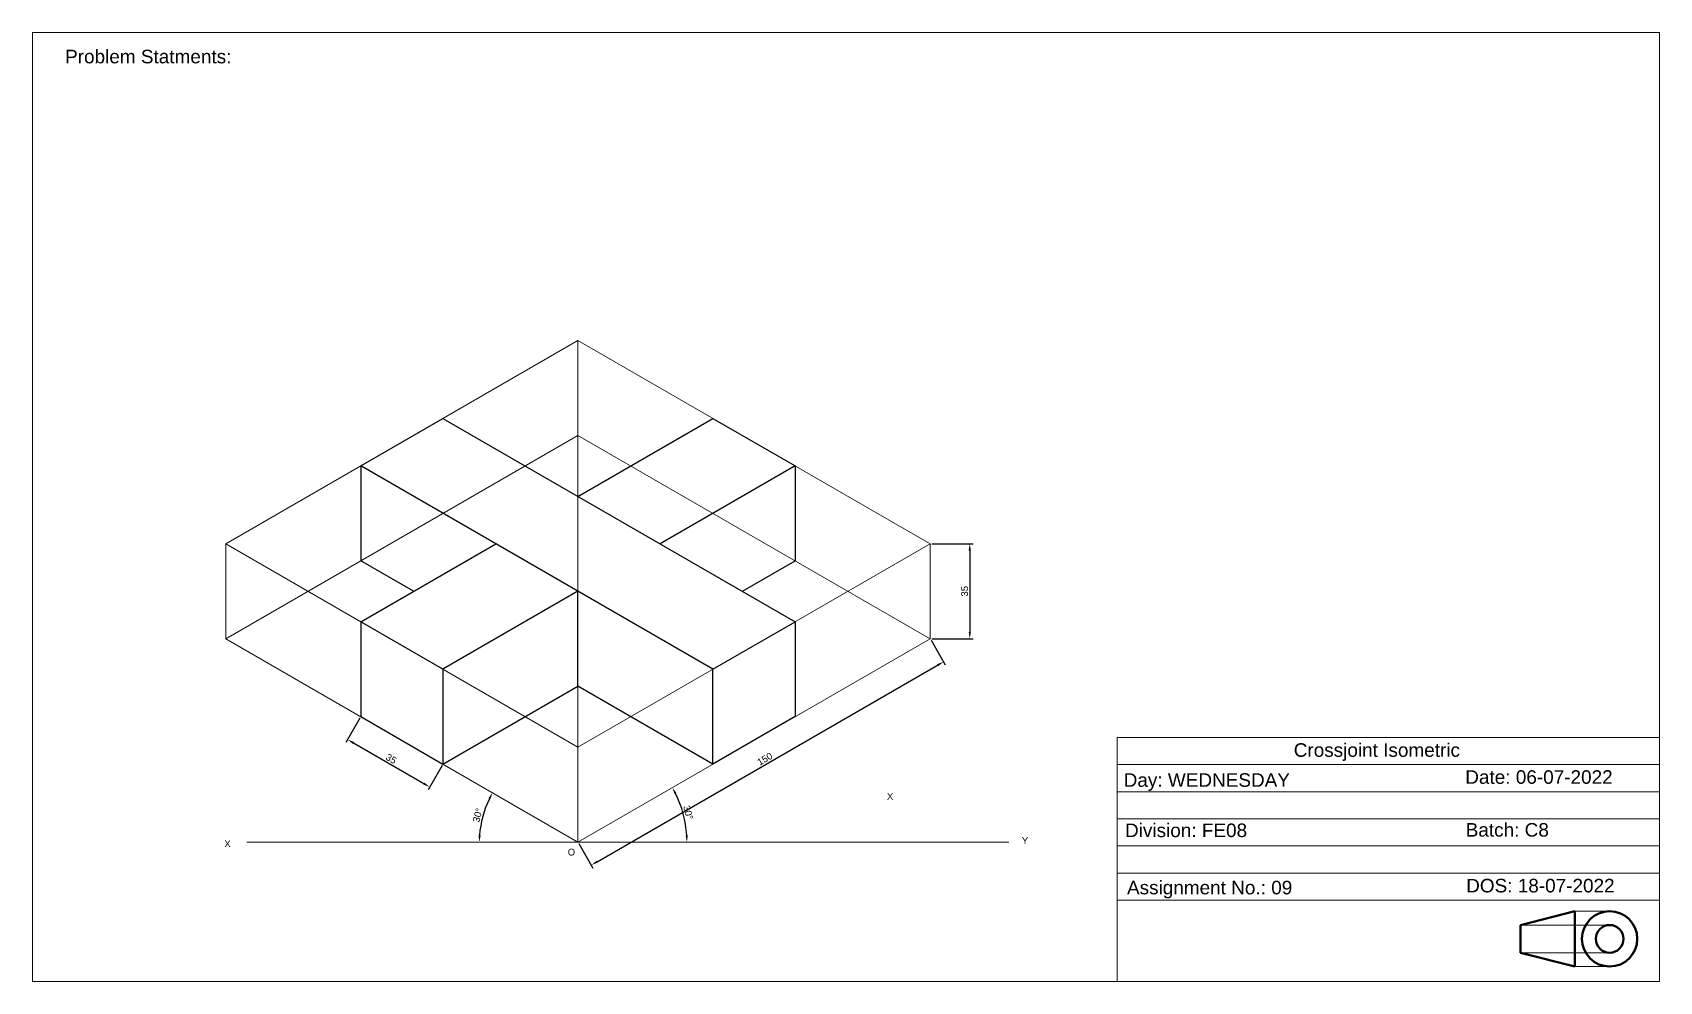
# Model space of a CAD drawing. Header units: millimetres. Extents: x 12 to 612, y 14 to 364.
import ezdxf

# ---------------------------------------------------------------- set-up
doc = ezdxf.new("R2010")
doc.units = ezdxf.units.MM
for name, color, linetype, lineweight in [('Contiuous', 7, 'Continuous', 50), ('dimensions', 140, 'Continuous', 30), ('Proj', 252, 'Continuous', 20), ('projectors', 220, 'Continuous', 5)]:
    doc.layers.add(name, color=color, linetype=linetype, lineweight=lineweight)
doc.styles.get("Standard").update_dxf_attribs({"font": 'arial.ttf'})
doc.dimstyles.new('ISO-25', dxfattribs={"dimtxt": 2.5, "dimasz": 2.5, "dimexe": 1.25, "dimexo": 0.625, "dimtad": 1, "dimtxsty": 'Standard', "dimcen": 2.5, "dimadec": 0, "dimazin": 0, "dimtfac": 1, "dimtmove": 0, "dimatfit": 3, "dimfxl": 1, "dimarcsym": 0})

# ---------------------------------------------------------------- blocks, each defined once
blk = doc.blocks.new('*D57')
at = {"layer": 'Defpoints', "color": 0, "transparency": 16777216}
for p in [(342.95, 140.06), (347.87, 131.55), (213.05, 65.06)]:
    blk.add_point(p, dxfattribs=at)
at = {"layer": 'dimensions', "color": 0, "lineweight": -2, "transparency": 16777216}
for p, q in [((343.27, 139.52), (348.49, 130.47)), ((220.13, 57.8), (345.7, 130.3)), ((213.36, 64.52), (218.59, 55.47))]:
    blk.add_line(p, q, dxfattribs=at)
at = {"layer": 'dimensions', "color": 0, "transparency": 16777216}
for points in [[(345.49, 130.66), (345.91, 129.94), (347.87, 131.55)], [(219.92, 58.16), (220.33, 57.44), (217.96, 56.55)]]:
    blk.add_solid(points, dxfattribs=at)
at = {"layer": 'dimensions', "color": 0, "transparency": 16777216, "insert": (281.96, 95.7), "char_height": 2.5, "attachment_point": 5, "rotation": 30}
blk.add_mtext('150', dxfattribs=at)
blk = doc.blocks.new('*D58')
at = {"layer": 'Defpoints', "color": 0, "transparency": 16777216}
for p in [(132.94, 111.31), (163.25, 93.81), (158.38, 85.37)]:
    blk.add_point(p, dxfattribs=at)
at = {"layer": 'dimensions', "color": 0, "lineweight": -2, "transparency": 16777216}
for p, q in [((132.63, 110.77), (127.44, 101.78)), ((130.23, 101.62), (156.21, 86.62)), ((162.94, 93.27), (157.75, 84.28))]:
    blk.add_line(p, q, dxfattribs=at)
at = {"layer": 'dimensions', "color": 0, "transparency": 16777216}
for points in [[(130.44, 101.98), (130.02, 101.25), (128.07, 102.87)], [(156.42, 86.98), (156, 86.25), (158.38, 85.37)]]:
    blk.add_solid(points, dxfattribs=at)
at = {"layer": 'dimensions', "color": 0, "transparency": 16777216, "insert": (144.17, 95.76), "char_height": 2.5, "attachment_point": 5, "rotation": 330}
blk.add_mtext('35', dxfattribs=at)
blk = doc.blocks.new('*D59')
at = {"layer": 'Defpoints', "color": 0, "transparency": 16777216}
for p in [(342.95, 140.06), (252.62, 72.04), (213.05, 65.06), (213.05, 65.06), (371.94, 65.06)]:
    blk.add_point(p, dxfattribs=at)
at = {"layer": 'dimensions', "color": 0, "lineweight": -2, "transparency": 16777216}
blk.add_arc((213.05, 65.06), 40.18, 3.5651, 26.4349, dxfattribs=at)
at = {"layer": 'dimensions', "color": 0, "transparency": 16777216}
for points in [[(248.67, 82.75), (249.4, 83.15), (247.85, 85.15)], [(253.57, 67.57), (252.74, 67.55), (253.23, 65.06)]]:
    blk.add_solid(points, dxfattribs=at)
at = {"layer": 'dimensions', "color": 0, "transparency": 16777216, "insert": (253.7, 75.95), "char_height": 2.5, "attachment_point": 5, "rotation": 285}
blk.add_mtext('30°', dxfattribs=at)
blk = doc.blocks.new('*D60')
at = {"layer": 'Defpoints', "color": 0, "transparency": 16777216}
for p in [(83.15, 140.06), (178.86, 77.5), (90.9, 65.06), (213.05, 65.06), (213.05, 65.06)]:
    blk.add_point(p, dxfattribs=at)
at = {"layer": 'dimensions', "color": 0, "lineweight": -2, "transparency": 16777216}
blk.add_arc((213.05, 65.06), 36.38, 153.93799, 176.06201, dxfattribs=at)
at = {"layer": 'dimensions', "color": 0, "transparency": 16777216}
for points in [[(180, 81.24), (180.74, 80.85), (181.54, 83.25)], [(177.17, 67.55), (176.34, 67.57), (176.67, 65.06)]]:
    blk.add_solid(points, dxfattribs=at)
at = {"layer": 'dimensions', "color": 0, "transparency": 16777216, "insert": (176.07, 74.97), "char_height": 2.5, "attachment_point": 5, "rotation": 75}
blk.add_mtext('30°', dxfattribs=at)
blk = doc.blocks.new('*D61')
at = {"layer": 'Defpoints', "color": 0, "transparency": 16777216}
for p in [(342.95, 175.06), (342.95, 140.06), (357.54, 140.06)]:
    blk.add_point(p, dxfattribs=at)
at = {"layer": 'dimensions', "color": 0, "lineweight": -2, "transparency": 16777216}
for p, q in [((343.58, 175.06), (358.79, 175.06)), ((357.54, 172.56), (357.54, 142.56)), ((343.58, 140.06), (358.79, 140.06))]:
    blk.add_line(p, q, dxfattribs=at)
at = {"layer": 'dimensions', "color": 0, "transparency": 16777216}
for points in [[(357.13, 172.56), (357.96, 172.56), (357.54, 175.06)], [(357.13, 142.56), (357.96, 142.56), (357.54, 140.06)]]:
    blk.add_solid(points, dxfattribs=at)
at = {"layer": 'dimensions', "color": 0, "transparency": 16777216, "insert": (355.64, 157.56), "char_height": 2.5, "attachment_point": 5, "rotation": 90}
blk.add_mtext('35', dxfattribs=at)

msp = doc.modelspace()

# ---------------------------------------------------------------- linework, layer by layer
for p, q in [((132.942, 203.811), (163.253, 221.311)), ((163.253, 221.311), (293.157, 146.311)), ((213.049, 192.561), (262.846, 221.311)), ((262.846, 221.311), (293.157, 203.811)), ((262.846, 128.811), (132.942, 203.811)), ((132.942, 203.811), (132.942, 168.811)), ((293.157, 203.811), (243.36, 175.061)), ((293.157, 203.811), (293.157, 168.811)), ((132.942, 146.311), (182.738, 175.061)), ((152.428, 157.561), (132.942, 168.811)), ((273.671, 157.561), (293.157, 168.811)), ((213.049, 157.561), (163.253, 128.811)), ((213.049, 122.561), (213.049, 157.561)), ((213.049, 122.561), (213.049, 157.561)), ((163.253, 128.811), (132.942, 146.311)), ((132.942, 146.311), (132.942, 111.311)), ((262.846, 128.811), (293.157, 146.311)), ((293.157, 146.311), (293.157, 111.311)), ((163.253, 128.811), (163.253, 93.811)), ((262.846, 93.811), (262.846, 128.811)), ((163.253, 93.811), (213.049, 122.561)), ((262.846, 93.811), (213.049, 122.561)), ((132.942, 111.311), (163.253, 93.811)), ((293.157, 111.311), (262.846, 93.811))]:
    msp.add_line(p, q)
at = {"layer": 'Contiuous'}
for p, q in [((560.655, 34.446), (580.647, 39.546)), ((580.647, 39.546), (580.647, 19.146)), ((560.655, 34.446), (560.655, 24.246)), ((560.655, 24.246), (580.647, 19.146))]:
    msp.add_line(p, q, dxfattribs=at)
for radius in [10.2, 5.1]:
    msp.add_circle((593.528, 29.346), radius, dxfattribs=at)
at = {"layer": 'Proj'}
for p, q in [((411.899, 93.635), (611.899, 93.635)), ((411.899, 83.635), (611.899, 83.635)), ((411.899, 73.635), (611.899, 73.635)), ((411.899, 63.635), (611.899, 63.635)), ((411.899, 53.635), (611.899, 53.635)), ((411.899, 43.635), (611.899, 43.635)), ((593.528, 39.546), (580.647, 39.546)), ((593.528, 34.446), (560.655, 34.446)), ((593.528, 24.246), (560.655, 24.246)), ((593.528, 19.146), (580.647, 19.146))]:
    msp.add_line(p, q, dxfattribs=at)
for points in [[(11.899, 13.635), (611.899, 13.635), (611.899, 363.635), (11.899, 363.635)], [(611.899, 13.635), (411.899, 13.635), (411.899, 103.635), (611.899, 103.635)]]:
    msp.add_lwpolyline(points, close=True, dxfattribs=at)
at = {"layer": 'projectors'}
for p, q in [((83.146, 175.061), (213.049, 250.061)), ((213.049, 250.061), (342.953, 175.061)), ((213.049, 100.061), (213.049, 250.061)), ((83.146, 140.061), (213.049, 215.061)), ((213.049, 215.061), (342.953, 140.061)), ((83.146, 140.061), (83.146, 175.061)), ((83.146, 175.061), (213.049, 100.061)), ((213.049, 100.061), (342.953, 175.061)), ((342.953, 175.061), (342.953, 140.061)), ((213.049, 65.061), (83.146, 140.061)), ((213.049, 65.061), (342.953, 140.061)), ((213.049, 65.061), (213.049, 100.061)), ((90.895, 65.061), (213.049, 65.061)), ((213.049, 65.061), (371.942, 65.061))]:
    msp.add_line(p, q, dxfattribs=at)

# ---------------------------------------------------------------- texts
at = {"layer": 'Contiuous', "char_height": 5, "attachment_point": 1}
for s, width, heights, insert in [('Problem Statments:', 575.83266, [45.21], (23.907, 357.274)), ('Crossjoint Isometric', 62.08252, [3.933], (477.017, 101.497)), ('Day: WEDNESDAY', 62.08252, [3.933], (414.3, 90.43)), ('Date: 06-07-2022', 62.08252, [3.933], (540.281, 91.532)), ('Division: FE08', 62.08252, [3.933], (414.804, 71.883)), ('Batch: C8', 62.08252, [3.933], (540.444, 72.055)), ('Assignment No.: 09', 62.08252, [3.933], (415.533, 50.771)), ('DOS: 18-07-2022', 62.08252, [3.933], (540.618, 51.482))]:
    msp.add_mtext_dynamic_manual_height_columns(s, width=width, gutter_width=1, heights=heights, dxfattribs=dict(at, insert=insert))
at = {"layer": 'Defpoints', "char_height": 2.5, "attachment_point": 1}
for s, insert in [('X', (326.998, 83.116)), ('Y', (376.745, 66.891)), ('X', (82.639, 65.694)), ('O', (209.281, 62.589))]:
    msp.add_mtext_dynamic_manual_height_columns(s, width=7.80495, gutter_width=12.5, heights=[0], dxfattribs=dict(at, insert=insert))

# ---------------------------------------------------------------- dimensions: what is measured, and where the dimension line sits
at = {"layer": 'dimensions'}
dim = msp.add_linear_dim(base=(357.543, 140.061), p1=(342.953, 175.061), p2=(342.953, 140.061), angle=90, dimstyle='ISO-25', dxfattribs=at)
dim.commit()
dim.dimension.update_dxf_attribs({"geometry": '*D61', "text_midpoint": (355.64, 157.561)})
for base, line1, line2, picture, middle in [((178.863, 77.504), ((90.895, 65.061), (213.049, 65.061)), ((213.049, 65.061), (83.146, 140.061)), '*D60', (176.071, 74.97)), ((252.624, 72.039), ((213.049, 65.061), (342.953, 140.061)), ((213.049, 65.061), (371.942, 65.061)), '*D59', (253.702, 75.954))]:
    dim = msp.add_angular_dim_2l(base=base, line1=line1, line2=line2, dimstyle='ISO-25', dxfattribs=at)
    dim.commit()
    dim.dimension.update_dxf_attribs({"geometry": picture, "text_midpoint": middle})
for p1, p2, distance, picture, middle in [((213.049, 65.061), (342.953, 140.061), -9.824, '*D57', (281.963, 95.7)), ((132.942, 111.311), (163.253, 93.811), -9.753, '*D58', (144.172, 95.763))]:
    dim = msp.add_aligned_dim(p1=p1, p2=p2, distance=distance, dimstyle='ISO-25', dxfattribs=at)
    dim.commit()
    dim.dimension.update_dxf_attribs({"geometry": picture, "text_midpoint": middle})

doc.saveas('drawing.dxf')
